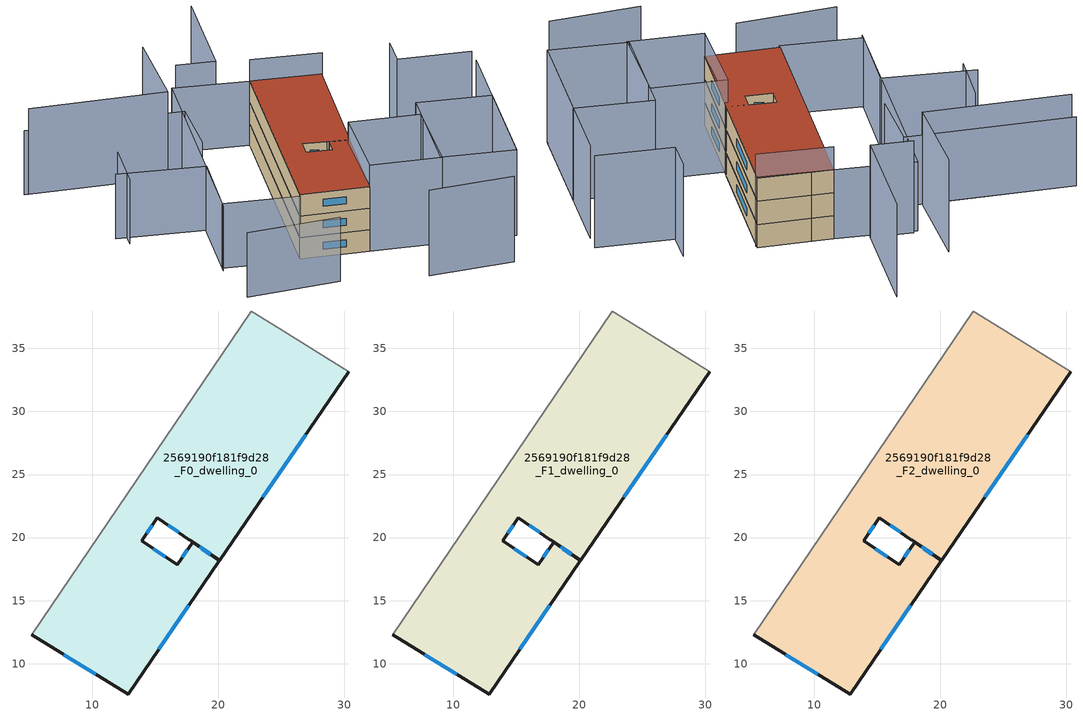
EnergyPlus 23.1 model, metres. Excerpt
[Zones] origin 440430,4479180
2569190f181f9d28_F0_dwelling_0
 floor ground (EU_floor_Construction): 30.34,33.13 20.12,18.2 17.75,19.83 17.74,19.81 15.17,21.59 13.92,19.74 16.73,17.84 17.97,19.62 20.09,18.16 12.86,7.6 5.22,12.3 22.62,37.96 24.88,36.56 z0
 wall outside (EU_wall_Construction): 17.97,19.62 16.73,17.84 13.92,19.74 15.17,21.59 17.74,19.81 17.75,19.83 20.12,18.2 30.34,33.13 / 17.97,19.62 20.09,18.16 / 5.22,12.3 12.86,7.6 20.09,18.16 z0:3
 wall adiabatic (EU_wall_Construction): 30.34,33.13 24.88,36.56 22.62,37.96 5.22,12.3 z0:3
 window (EU_Window_Construction): 18.54,19.29 19.33,18.75 / 16.03,21 16.88,20.41 / 14.34,20.36 14.76,20.97 / 15.79,18.47 14.86,19.1 / 17.56,19.02 17.14,18.43 / 18.68,19.13 19.38,18.65 / 15.28,11.13 17.68,14.63 / 7.77,10.73 10.3,9.17 / 23.54,23.19 26.93,28.14 z1:2
2569190f181f9d28_F1_dwelling_0
 floor to 2569190f181f9d28_F0_dwelling_0 (EU_floor_Construction): 30.34,33.13 20.12,18.2 17.75,19.83 17.74,19.81 15.17,21.59 13.92,19.74 16.73,17.84 17.97,19.62 20.09,18.16 12.86,7.6 5.21,12.3 22.62,37.96 24.88,36.56 z3
 wall outside (EU_wall_Construction): 17.97,19.62 16.73,17.84 13.92,19.74 15.17,21.59 17.74,19.81 17.75,19.83 20.12,18.2 30.34,33.13 / 17.97,19.62 20.09,18.16 / 5.22,12.3 12.86,7.6 20.09,18.16 z3:6
 wall adiabatic (EU_wall_Construction): 30.34,33.13 24.88,36.56 22.62,37.96 5.22,12.3 z3:6
 window (EU_Window_Construction): 18.54,19.29 19.33,18.75 / 16.03,21 16.88,20.41 / 14.34,20.36 14.76,20.97 / 15.79,18.47 14.86,19.1 / 17.56,19.02 17.14,18.43 / 18.68,19.13 19.38,18.65 / 15.28,11.13 17.68,14.63 / 7.77,10.73 10.3,9.17 / 23.54,23.19 26.93,28.14 z4:5
2569190f181f9d28_F2_dwelling_0
 floor to 2569190f181f9d28_F1_dwelling_0 (EU_floor_Construction): 30.34,33.13 20.12,18.2 17.75,19.83 17.74,19.81 15.17,21.59 13.92,19.74 16.73,17.84 17.97,19.62 20.09,18.16 12.86,7.6 5.21,12.3 22.62,37.96 24.88,36.56 z6
 wall outside (EU_wall_Construction): 17.97,19.62 16.73,17.84 13.92,19.74 15.17,21.59 17.74,19.81 17.75,19.83 20.12,18.2 30.34,33.13 / 17.97,19.62 20.09,18.16 / 5.22,12.3 12.86,7.6 20.09,18.16 z6:9
 wall adiabatic (EU_wall_Construction): 30.34,33.13 24.88,36.56 22.62,37.96 5.22,12.3 z6:9
 window (EU_Window_Construction): 18.54,19.29 19.33,18.75 / 16.03,21 16.88,20.41 / 14.34,20.36 14.76,20.97 / 15.79,18.47 14.86,19.1 / 17.56,19.02 17.14,18.43 / 18.68,19.13 19.38,18.65 / 15.28,11.13 17.68,14.63 / 7.77,10.73 10.3,9.17 / 23.54,23.19 26.93,28.14 z7:8
 roof outside (EU_roof_Construction): 20.09,18.16 17.97,19.62 16.73,17.84 13.92,19.74 15.17,21.59 17.74,19.81 17.75,19.83 20.12,18.2 30.34,33.13 24.88,36.56 22.62,37.96 5.22,12.3 12.86,7.6 z9
shading: 13.26,-2.28 23.28,-7.25 / 28.75,-2.18 42.09,17.71 / 43.44,19.76 35.49,24.94 / 35.49,24.94 37.87,28.58 / 30.25,32.81 22.62,37.96 / 27.81,53.13 19.39,40.66 / 19.39,40.66 15.16,43.52 / 15.71,49.71 9.36,39.23 / 9.36,39.23 -5.87,48.46 / 36.78,9.79 28.55,-2.48 / 28.55,-2.48 20.52,2.9 / 20.52,2.9 28.75,15.17 / 28.75,15.17 36.78,9.79 / 27,12.61 20.64,2.64 / 20.64,2.64 12.86,7.6 / 12.86,7.6 19.22,17.57 / 19.22,17.57 27,12.61 z0:12; -6.55,9.94 4.5,4.57 / -6.76,32.49 2.66,25.94 / 2.66,25.94 -3.56,16.99 / -2.41,36.35 -6.58,30.28 / -6.32,48.73 11.26,38.1 / 11.26,38.1 6.82,30.75 / 22.62,37.96 5,11.99 / 5,11.99 -3.18,17.54 / -3.18,17.54 14.44,43.51 / 14.44,43.51 22.62,37.96 z0:9
[Building]
EU S2 Campaign: North Axis=0; Terrain=City; Solar Distribution=FullExterior
[Site:Location]
Madrid: Latitude=40.5; Longitude=-3.5; Time Zone=1; Elevation=609
[SizingPeriod:WeatherFileDays]
AnnualSizingPeriod: Begin Month=1; Begin Day of Month=1; End Month=12; End Day of Month=31; Day of Week for Start Day=Monday; Use Weather File Daylight Saving Period=No; Use Weather File Rain and Snow Indicators=No
[MATERIAL]
EU_InternalMass_Material: Roughness=MediumRough; Thickness=0.1; Conductivity=1; Density=1800; Specific Heat=900; Thermal Absorptance=0.9; Solar Absorptance=0.7; Visible Absorptance=0.7
[MATERIAL:NOMASS] Roughness=MediumRough; Thermal Absorptance=0.9; Solar Absorptance=0.7; Visible Absorptance=0.7
Name | Thermal Resistance
EU_wall_NoMass | 0.459673
EU_roof_NoMass | 0.495815
EU_floor_NoMass | 0.788942
[WINDOWMATERIAL:SIMPLEGLAZINGSYSTEM]
EU_Window_SimpleGlazing: UFactor=4.26103; Solar Heat Gain Coefficient=0.85; Visible Transmittance=0.85
[CONSTRUCTION]
EU_wall_Construction: EU_wall_NoMass
EU_roof_Construction: EU_roof_NoMass
EU_floor_Construction: EU_floor_NoMass
EU_InternalMass_Construction: EU_InternalMass_Material
EU_Window_Construction: EU_Window_SimpleGlazing
[ZONE] Type=1; Multiplier=1; Ceiling Height=autocalculate; Volume=816.376; Floor Area=autocalculate; Part of Total Floor Area=Yes
2569190f181f9d28_F0_dwelling_0; 2569190f181f9d28_F1_dwelling_0; 2569190f181f9d28_F2_dwelling_0
[INTERNALMASS] Construction=EU_InternalMass_Construction; Surface Area=272.125
Name | Zone or ZoneList
2569190f181f9d28_F0_dwelling_0_EU_InternalMass | 2569190f181f9d28_F0_dwelling_0
2569190f181f9d28_F1_dwelling_0_EU_InternalMass | 2569190f181f9d28_F1_dwelling_0
2569190f181f9d28_F2_dwelling_0_EU_InternalMass | 2569190f181f9d28_F2_dwelling_0
[OTHEREQUIPMENT] Fuel Type=Electricity; Design Level Calculation Method=Watts/Area; Power per Zone Floor Area=1; Fraction Latent=0; Fraction Radiant=0; Fraction Lost=0; Carbon Dioxide Generation Rate=0; EndUse Subcategory=EU_Step8_InternalGains
Name | Zone or ZoneList or Space or SpaceList | Schedule
EU_Step8_InternalGain_2569190f181f9d28_F0_dwelling_0_f000 | 2569190f181f9d28_F0_dwelling_0 | EU_Step8_GainSchedule_2569190f181f9d28_F0_dwelling_0_f000
EU_Step8_InternalGain_2569190f181f9d28_F1_dwelling_0_f000 | 2569190f181f9d28_F1_dwelling_0 | EU_Step8_GainSchedule_2569190f181f9d28_F1_dwelling_0_f000
EU_Step8_InternalGain_2569190f181f9d28_F2_dwelling_0_f000 | 2569190f181f9d28_F2_dwelling_0 | EU_Step8_GainSchedule_2569190f181f9d28_F2_dwelling_0_f000
[ZONEVENTILATION:DESIGNFLOWRATE] Schedule=EU_AlwaysOn; Design Flow Rate Calculation Method=AirChanges/Hour; Air Changes per Hour=0.719161; Ventilation Type=Natural; Fan Pressure Rise=0; Fan Total Efficiency=1; Constant Term Coefficient=1; Temperature Term Coefficient=0; Velocity Term Coefficient=0; Velocity Squared Term Coefficient=0; Minimum Indoor Temperature=-100; Maximum Indoor Temperature=100; Delta Temperature=-100; Minimum Outdoor Temperature=-100; Maximum Outdoor Temperature=100; Maximum Wind Speed=40
Name | Zone or ZoneList or Space or SpaceList
EU_ConstantAir_2569190f181f9d28_F0_dwelling_0 | 2569190f181f9d28_F0_dwelling_0
EU_ConstantAir_2569190f181f9d28_F1_dwelling_0 | 2569190f181f9d28_F1_dwelling_0
EU_ConstantAir_2569190f181f9d28_F2_dwelling_0 | 2569190f181f9d28_F2_dwelling_0
[HVACTEMPLATE:THERMOSTAT] Constant Heating Setpoint=20; Constant Cooling Setpoint=50
EU_HeatOnly_2569190f181f9d28_F0_dwelling_0; EU_HeatOnly_2569190f181f9d28_F1_dwelling_0; EU_HeatOnly_2569190f181f9d28_F2_dwelling_0
[HVACTEMPLATE:ZONE:IDEALLOADSAIRSYSTEM] System Availability Schedule=EU_AlwaysOn; Maximum Heating Supply Air Temperature=50; Minimum Cooling Supply Air Temperature=13; Maximum Heating Supply Air Humidity Ratio=0.0156; Minimum Cooling Supply Air Humidity Ratio=0.0077; Heating Limit=NoLimit; Cooling Limit=NoLimit; Heating Availability Schedule=EU_AlwaysOn; Cooling Availability Schedule=EU_CoolingOff; Dehumidification Control Type=ConstantSensibleHeatRatio; Cooling Sensible Heat Ratio=0.7; Dehumidification Setpoint=60; Humidification Control Type=None; Humidification Setpoint=30; Outdoor Air Method=None; Outdoor Air Flow Rate per Person=0.00944; Outdoor Air Flow Rate per Zone Floor Area=0; Outdoor Air Flow Rate per Zone=0; Demand Controlled Ventilation Type=None; Outdoor Air Economizer Type=NoEconomizer; Heat Recovery Type=None; Sensible Heat Recovery Effectiveness=0.7; Latent Heat Recovery Effectiveness=0.65
Name | Template Thermostat
2569190f181f9d28_F0_dwelling_0 | EU_HeatOnly_2569190f181f9d28_F0_dwelling_0
2569190f181f9d28_F1_dwelling_0 | EU_HeatOnly_2569190f181f9d28_F1_dwelling_0
2569190f181f9d28_F2_dwelling_0 | EU_HeatOnly_2569190f181f9d28_F2_dwelling_0
[SIZING:ZONE] Zone Cooling Design Supply Air Temperature Input Method=SupplyAirTemperature; Zone Cooling Design Supply Air Temperature=13; Zone Heating Design Supply Air Temperature Input Method=SupplyAirTemperature; Zone Heating Design Supply Air Temperature=50; Zone Cooling Design Supply Air Humidity Ratio=0.008; Zone Heating Design Supply Air Humidity Ratio=0.008; Cooling Design Air Flow Method=DesignDay; Cooling Design Air Flow Rate=0; Cooling Minimum Air Flow per Zone Floor Area=0.000762; Cooling Minimum Air Flow=0; Cooling Minimum Air Flow Fraction=0.2; Heating Design Air Flow Method=DesignDay; Heating Design Air Flow Rate=0; Heating Maximum Air Flow per Zone Floor Area=0.002032; Heating Maximum Air Flow=0.141576; Heating Maximum Air Flow Fraction=0.3; Account for Dedicated Outdoor Air System=No; Dedicated Outdoor Air System Control Strategy=NeutralSupplyAir; Dedicated Outdoor Air Low Setpoint Temperature for Design=autosize; Dedicated Outdoor Air High Setpoint Temperature for Design=autosize; Zone Load Sizing Method=Sensible Load Only No Latent Load; Zone Latent Cooling Design Supply Air Humidity Ratio Input Method=HumidityRatioDifference; Zone Cooling Design Supply Air Humidity Ratio Difference=0.005; Zone Latent Heating Design Supply Air Humidity Ratio Input Method=HumidityRatioDifference; Zone Humidification Design Supply Air Humidity Ratio Difference=0.005
2569190f181f9d28_F0_dwelling_0; 2569190f181f9d28_F1_dwelling_0; 2569190f181f9d28_F2_dwelling_0
[SCHEDULE:CONSTANT]
Name | Hourly Value
EU_AlwaysOn | 1
EU_CoolingOff | 0
[SCHEDULE:FILE] Column Number=1; Rows to Skip at Top=0; Number of Hours of Data=8760; Column Separator=Comma; Interpolate to Timestep=No; Minutes per Item=60; Adjust Schedule for Daylight Savings=Yes
Name | File
EU_Step8_GainSchedule_2569190f181f9d28_F0_dwelling_0_f000 | ../../schedules/2569190f181f9d28/2569190f181f9d28_F0_dwelling_0_f000_gain.csv
EU_Step8_GainSchedule_2569190f181f9d28_F1_dwelling_0_f000 | ../../schedules/2569190f181f9d28/2569190f181f9d28_F1_dwelling_0_f000_gain.csv
EU_Step8_GainSchedule_2569190f181f9d28_F2_dwelling_0_f000 | ../../schedules/2569190f181f9d28/2569190f181f9d28_F2_dwelling_0_f000_gain.csv
